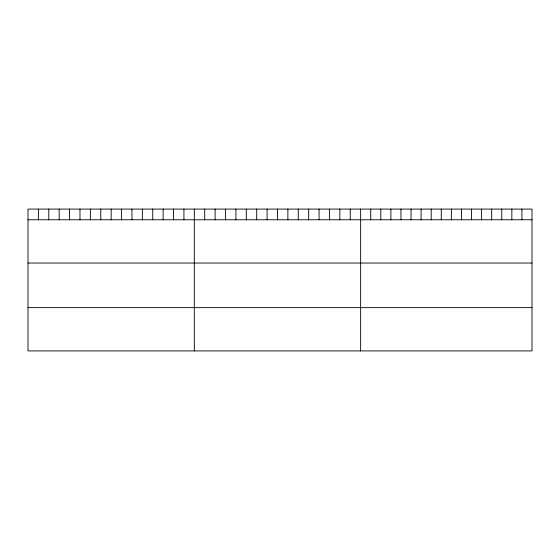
<?xml version="1.0" encoding="UTF-8"?>
<svg xmlns="http://www.w3.org/2000/svg" width="560" height="560" viewBox="0 0 560 560"><rect width="100%" height="100%" fill="white"/><g stroke="black" fill="none" stroke-linecap="round" stroke-linejoin="round"><path stroke-width="0.84" d="M532 219.765L532 350.917L28 350.917L28 209.083L532 209.083L532 219.765L28 219.765M28 263.046L532 263.046M28 307.636L532 307.636M521.92 209.083L521.92 219.765M511.84 209.083L511.84 219.765M501.76 209.083L501.76 219.765M491.68 209.083L491.68 219.765M481.6 209.083L481.6 219.765M471.52 209.083L471.52 219.765M461.44 209.083L461.44 219.765M451.36 209.083L451.36 219.765M441.28 209.083L441.28 219.765M431.2 209.083L431.2 219.765M421.12 209.083L421.12 219.765M411.04 209.083L411.04 219.765M400.96 209.083L400.96 219.765M390.88 209.083L390.88 219.765M380.8 209.083L380.8 219.765M370.72 209.083L370.72 219.765M360.64 209.083L360.64 350.917M350.245 209.083L350.245 219.765M339.85 209.083L339.85 219.765M329.455 209.083L329.455 219.765M319.06 209.083L319.06 219.765M308.665 209.083L308.665 219.765M298.27 209.083L298.27 219.765M287.875 209.083L287.875 219.765M277.48 209.083L277.48 219.765M267.085 209.083L267.085 219.765M256.69 209.083L256.69 219.765M246.295 209.083L246.295 219.765M235.9 209.083L235.9 219.765M225.505 209.083L225.505 219.765M215.11 209.083L215.11 219.765M204.715 209.083L204.715 219.765M194.32 209.083L194.32 350.917M183.925 209.083L183.925 219.765M173.53 209.083L173.53 219.765M163.135 209.083L163.135 219.765M152.74 209.083L152.74 219.765M142.345 209.083L142.345 219.765M131.95 209.083L131.95 219.765M121.555 209.083L121.555 219.765M111.16 209.083L111.16 219.765M100.765 209.083L100.765 219.765M90.37 209.083L90.37 219.765M79.975 209.083L79.975 219.765M69.58 209.083L69.58 219.765M59.185 209.083L59.185 219.765M48.79 209.083L48.79 219.765M38.395 209.083L38.395 219.765"/></g></svg>
